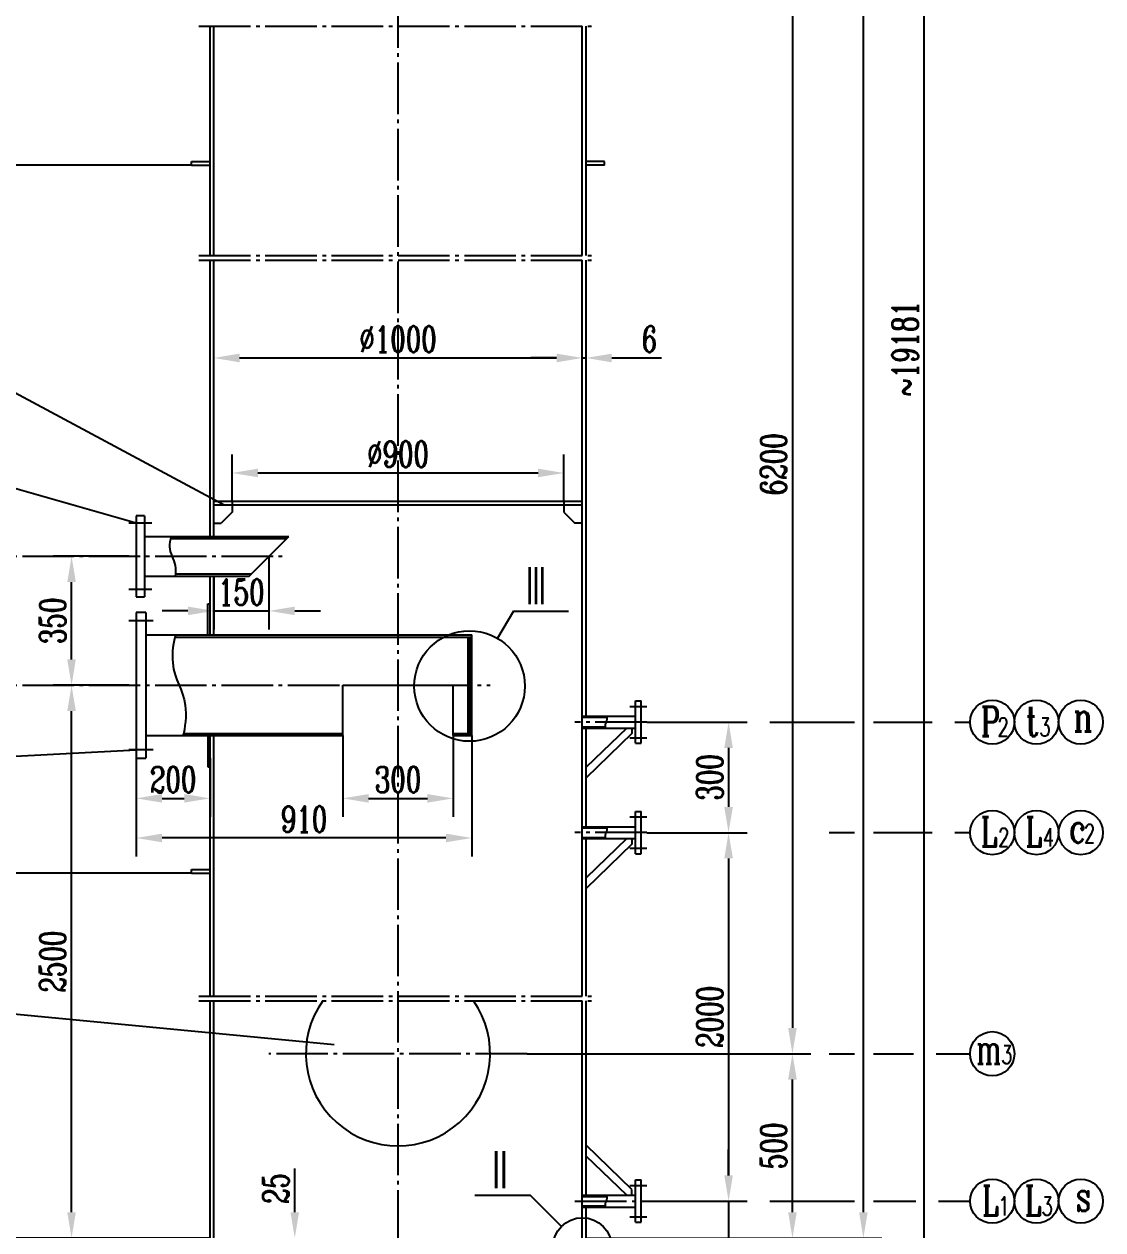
# Model space of a CAD drawing. Header units: millimetres. Extents: x 0 to 11880, y -160 to 16980.
# Drawn here: x 1776 to 4703, y 8463 to 11735 of the extents above; entities that cross this region are included whole.
import ezdxf

# ---------------------------------------------------------------- set-up
doc = ezdxf.new("R2010")
doc.units = ezdxf.units.MM
doc.header["$LTSCALE"] = 10
doc.header["$MEASUREMENT"] = 0
doc.linetypes.add('CENW', pattern=[18, 14, -1.5, 1, -1.5])
doc.layers.add('1', color=2, linetype='CENW')
doc.layers.add('2', color=2, linetype='Continuous')
doc.styles.add('HZ', font='txt', dxfattribs={"width": 0.75, "bigfont": 'HZ'})
doc.styles.add('xtj', font='complex.shx', dxfattribs={"width": 0.7, "height": 70, "bigfont": 'hz5.shx'})
doc.dimstyles.new('xtj', dxfattribs={"dimtxt": 70, "dimasz": 70, "dimexe": 50, "dimexo": 0, "dimgap": 16, "dimtad": 1, "dimdec": 3, "dimdsep": 46, "dimtxsty": 'xtj', "dimcen": 0, "dimadec": 3, "dimazin": 2, "dimtfac": 0.6, "dimtdec": 3, "dimtmove": 0, "dimatfit": 3, "dimfxl": 0, "dimtolj": 1, "dimarcsym": 0})

# ---------------------------------------------------------------- blocks, each defined once
blk = doc.blocks.new('*D7')
at = {"color": 0, "linetype": 'ByBlock'}
for p, q in [((-7588.9, 13427.8), (-6786.4, 13427.8)), ((-6836.4, 6497.8), (-6836.4, 13357.8)), ((-7588.9, 6427.8), (-6786.4, 6427.8))]:
    blk.add_line(p, q, dxfattribs=at)
for points in [[(-6848.1, 13357.8), (-6824.7, 13357.8), (-6836.4, 13427.8)], [(-6848.1, 6497.8), (-6824.7, 6497.8), (-6836.4, 6427.8)]]:
    blk.add_solid(points, dxfattribs=at)
at = {"layer": 'Defpoints', "color": 0, "linetype": 'ByBlock'}
for p in [(-7588.9, 13427.8), (-6836.4, 13427.8), (-7588.9, 6427.8)]:
    blk.add_point(p, dxfattribs=at)
at = {"color": 0, "linetype": 'ByBlock', "insert": (-6887.4, 9927.8), "char_height": 70, "attachment_point": 5, "rotation": 90, "style": 'xtj'}
blk.add_mtext('\\A1;13000', dxfattribs=at)
blk = doc.blocks.new('*D66')
at = {"color": 0, "linetype": 'ByBlock'}
for p, q in [((2988.2, 15926.1), (4267.5, 15926.1)), ((4217.5, 15856.1), (4217.5, 5851.3)), ((3404.7, 5781.3), (4267.5, 5781.3))]:
    blk.add_line(p, q, dxfattribs=at)
for points in [[(4205.9, 15856.1), (4229.2, 15856.1), (4217.5, 15926.1)], [(4205.9, 5851.3), (4229.2, 5851.3), (4217.5, 5781.3)]]:
    blk.add_solid(points, dxfattribs=at)
at = {"layer": 'Defpoints', "color": 0, "linetype": 'ByBlock'}
for p in [(2988.2, 15926.1), (3404.7, 5781.3), (4217.5, 5781.3)]:
    blk.add_point(p, dxfattribs=at)
at = {"color": 0, "linetype": 'ByBlock', "insert": (4166.5, 10853.7), "char_height": 70, "attachment_point": 5, "rotation": 90, "style": 'xtj'}
blk.add_mtext('\\A1;~19181', dxfattribs=at)
blk = doc.blocks.new('*D44')
at = {"color": 0, "linetype": 'ByBlock'}
for p, q in [((-8658.9, 7417.8), (-9384.1, 7417.8)), ((-9334.1, 7347.8), (-9334.1, 6497.8)), ((-8608.9, 6427.8), (-9384.1, 6427.8))]:
    blk.add_line(p, q, dxfattribs=at)
for points in [[(-9345.8, 7347.8), (-9322.4, 7347.8), (-9334.1, 7417.8)], [(-9345.8, 6497.8), (-9322.4, 6497.8), (-9334.1, 6427.8)]]:
    blk.add_solid(points, dxfattribs=at)
at = {"layer": 'Defpoints', "color": 0, "linetype": 'ByBlock'}
for p in [(-8658.9, 7417.8), (-9334.1, 6427.8), (-8608.9, 6427.8)]:
    blk.add_point(p, dxfattribs=at)
at = {"color": 0, "linetype": 'ByBlock', "insert": (-9385.1, 6922.8), "char_height": 70, "attachment_point": 5, "rotation": 90, "style": 'xtj'}
blk.add_mtext('\\A1;1000', dxfattribs=at)
blk = doc.blocks.new('*D43')
at = {"color": 0, "linetype": 'ByBlock'}
for p, q in [((-8658.9, 12417.8), (-9384.1, 12417.8)), ((-9334.1, 7487.8), (-9334.1, 12347.8)), ((-8658.9, 7417.8), (-9384.1, 7417.8))]:
    blk.add_line(p, q, dxfattribs=at)
for points in [[(-9345.8, 12347.8), (-9322.4, 12347.8), (-9334.1, 12417.8)], [(-9345.8, 7487.8), (-9322.4, 7487.8), (-9334.1, 7417.8)]]:
    blk.add_solid(points, dxfattribs=at)
at = {"layer": 'Defpoints', "color": 0, "linetype": 'ByBlock'}
for p in [(-9334.1, 12417.8), (-8658.9, 12417.8), (-8658.9, 7417.8)]:
    blk.add_point(p, dxfattribs=at)
at = {"color": 0, "linetype": 'ByBlock', "insert": (-9385.1, 9917.8), "char_height": 70, "attachment_point": 5, "rotation": 90, "style": 'xtj'}
blk.add_mtext('\\A1;3x3000=9000', dxfattribs=at)
blk = doc.blocks.new('*D46')
at = {"color": 0, "linetype": 'ByBlock'}
for p, q in [((-20899.2, 11130.7), (-20899.2, 10802.7)), ((-21809.2, 11069.7), (-21809.2, 10802.7)), ((-20969.2, 10852.7), (-21739.2, 10852.7))]:
    blk.add_line(p, q, dxfattribs=at)
for points in [[(-21739.2, 10864.4), (-21739.2, 10841), (-21809.2, 10852.7)], [(-20969.2, 10864.4), (-20969.2, 10841), (-20899.2, 10852.7)]]:
    blk.add_solid(points, dxfattribs=at)
at = {"layer": 'Defpoints', "color": 0, "linetype": 'ByBlock'}
for p in [(-20899.2, 11130.7), (-21809.2, 11069.7), (-21809.2, 10852.7)]:
    blk.add_point(p, dxfattribs=at)
at = {"color": 0, "linetype": 'ByBlock', "insert": (-21354.2, 10903.7), "char_height": 70, "attachment_point": 5, "style": 'xtj'}
blk.add_mtext('\\A1;910', dxfattribs=at)
blk = doc.blocks.new('*D42')
at = {"color": 0, "linetype": 'ByBlock'}
for p, q in [((-8658.9, 9339), (-9204.1, 9339)), ((-9154.1, 7487.8), (-9154.1, 9269)), ((-8658.9, 7417.8), (-9204.1, 7417.8))]:
    blk.add_line(p, q, dxfattribs=at)
for points in [[(-9165.8, 9269), (-9142.4, 9269), (-9154.1, 9339)], [(-9165.8, 7487.8), (-9142.4, 7487.8), (-9154.1, 7417.8)]]:
    blk.add_solid(points, dxfattribs=at)
at = {"layer": 'Defpoints', "color": 0, "linetype": 'ByBlock'}
for p in [(-9154.1, 9339), (-8658.9, 9339), (-8658.9, 7417.8)]:
    blk.add_point(p, dxfattribs=at)
at = {"color": 0, "linetype": 'ByBlock', "insert": (-9205.1, 8378.4), "char_height": 70, "attachment_point": 5, "rotation": 90, "style": 'xtj'}
blk.add_mtext('\\A1;3000', dxfattribs=at)
blk = doc.blocks.new('*D15')
at = {"color": 0, "linetype": 'ByBlock'}
for p, q in [((-7423.9, 7827.8), (-7152.1, 7827.8)), ((-7202.1, 7757.8), (-7202.1, 7597.8)), ((-7423.9, 7527.8), (-7152.1, 7527.8))]:
    blk.add_line(p, q, dxfattribs=at)
for points in [[(-7213.8, 7757.8), (-7190.4, 7757.8), (-7202.1, 7827.8)], [(-7213.8, 7597.8), (-7190.4, 7597.8), (-7202.1, 7527.8)]]:
    blk.add_solid(points, dxfattribs=at)
at = {"layer": 'Defpoints', "color": 0, "linetype": 'ByBlock'}
for p in [(-7423.9, 7827.8), (-7423.9, 7527.8), (-7202.1, 7527.8)]:
    blk.add_point(p, dxfattribs=at)
at = {"color": 0, "linetype": 'ByBlock', "insert": (-7253.1, 7677.8), "char_height": 70, "attachment_point": 5, "rotation": 90, "style": 'xtj'}
blk.add_mtext('\\A1;300', dxfattribs=at)
blk = doc.blocks.new('*D22')
at = {"color": 0, "linetype": 'ByBlock'}
for p, q in [((-8248.9, 7791.3), (-8248.9, 7570.9)), ((-7948.9, 7791.3), (-7948.9, 7570.9)), ((-8178.9, 7620.9), (-8018.9, 7620.9))]:
    blk.add_line(p, q, dxfattribs=at)
for points in [[(-8178.9, 7632.6), (-8178.9, 7609.3), (-8248.9, 7620.9)], [(-8018.9, 7632.6), (-8018.9, 7609.3), (-7948.9, 7620.9)]]:
    blk.add_solid(points, dxfattribs=at)
at = {"layer": 'Defpoints', "color": 0, "linetype": 'ByBlock'}
for p in [(-8248.9, 7791.3), (-7948.9, 7791.3), (-7948.9, 7620.9)]:
    blk.add_point(p, dxfattribs=at)
at = {"color": 0, "linetype": 'ByBlock', "insert": (-8098.9, 7671.9), "char_height": 70, "attachment_point": 5, "style": 'xtj'}
blk.add_mtext('\\A1;300', dxfattribs=at)
blk = doc.blocks.new('*D5')
at = {"color": 0, "linetype": 'ByBlock'}
for p, q in [((-7748.9, 10127.8), (-6978.8, 10127.8)), ((-7028.8, 10057.8), (-7028.8, 6997.8)), ((-7748.9, 6927.8), (-6978.8, 6927.8))]:
    blk.add_line(p, q, dxfattribs=at)
for points in [[(-7040.5, 10057.8), (-7017.2, 10057.8), (-7028.8, 10127.8)], [(-7040.5, 6997.8), (-7017.2, 6997.8), (-7028.8, 6927.8)]]:
    blk.add_solid(points, dxfattribs=at)
at = {"layer": 'Defpoints', "color": 0, "linetype": 'ByBlock'}
for p in [(-7748.9, 10127.8), (-7748.9, 6927.8), (-7028.8, 6927.8)]:
    blk.add_point(p, dxfattribs=at)
at = {"color": 0, "linetype": 'ByBlock', "insert": (-7079.8, 8527.8), "char_height": 70, "attachment_point": 5, "rotation": 90, "style": 'xtj'}
blk.add_mtext('\\A1;6200', dxfattribs=at)
blk = doc.blocks.new('*D25')
at = {"color": 0, "linetype": 'ByBlock'}
for p, q in [((1290, 8965.4), (1290, 8806)), ((1490, 8965.4), (1490, 8806)), ((1360, 8856), (1420, 8856))]:
    blk.add_line(p, q, dxfattribs=at)
for points in [[(1360, 8867.7), (1360, 8844.4), (1290, 8856)], [(1420, 8867.7), (1420, 8844.4), (1490, 8856)]]:
    blk.add_solid(points, dxfattribs=at)
at = {"layer": 'Defpoints', "color": 0, "linetype": 'ByBlock'}
for p in [(1290, 8965.4), (1490, 8965.4), (1490, 8856)]:
    blk.add_point(p, dxfattribs=at)
at = {"color": 0, "linetype": 'ByBlock', "insert": (1390, 8907), "char_height": 70, "attachment_point": 5, "style": 'xtj'}
blk.add_mtext('\\A1;200', dxfattribs=at)
blk = doc.blocks.new('*D4')
at = {"color": 0, "linetype": 'ByBlock'}
for p, q in [((-8828.9, 7927.8), (-9034.5, 7927.8)), ((-8984.5, 6497.8), (-8984.5, 7857.8)), ((-8608.9, 6427.8), (-9034.5, 6427.8))]:
    blk.add_line(p, q, dxfattribs=at)
for points in [[(-8996.2, 7857.8), (-8972.9, 7857.8), (-8984.5, 7927.8)], [(-8996.2, 6497.8), (-8972.9, 6497.8), (-8984.5, 6427.8)]]:
    blk.add_solid(points, dxfattribs=at)
at = {"layer": 'Defpoints', "color": 0, "linetype": 'ByBlock'}
for p in [(-8984.5, 7927.8), (-8828.9, 7927.8), (-8608.9, 6427.8)]:
    blk.add_point(p, dxfattribs=at)
at = {"color": 0, "linetype": 'ByBlock', "insert": (-9035.5, 7177.8), "char_height": 70, "attachment_point": 5, "rotation": 90, "style": 'xtj'}
blk.add_mtext('\\A1;2500', dxfattribs=at)
blk = doc.blocks.new('*D3')
at = {"color": 0, "linetype": 'ByBlock'}
for p, q in [((-7202.1, 6597.8), (-7202.1, 6667.8)), ((-7423.9, 6527.8), (-7152.1, 6527.8)), ((-7202.1, 6527.8), (-7202.1, 6427.8)), ((-7588.9, 6427.8), (-7152.1, 6427.8)), ((-7202.1, 6357.8), (-7202.1, 6141.5))]:
    blk.add_line(p, q, dxfattribs=at)
for points in [[(-7213.8, 6597.8), (-7190.4, 6597.8), (-7202.1, 6527.8)], [(-7213.8, 6357.8), (-7190.4, 6357.8), (-7202.1, 6427.8)]]:
    blk.add_solid(points, dxfattribs=at)
at = {"layer": 'Defpoints', "color": 0, "linetype": 'ByBlock'}
for p in [(-7423.9, 6527.8), (-7588.9, 6427.8), (-7202.1, 6427.8)]:
    blk.add_point(p, dxfattribs=at)
at = {"color": 0, "linetype": 'ByBlock', "insert": (-7253.1, 6214.7), "char_height": 70, "attachment_point": 5, "rotation": 90, "style": 'xtj'}
blk.add_mtext('\\A1;100', dxfattribs=at)
blk = doc.blocks.new('*D2')
at = {"color": 0, "linetype": 'ByBlock'}
for p, q in [((-7423.9, 7527.8), (-7152.1, 7527.8)), ((-7202.1, 7457.8), (-7202.1, 6597.8)), ((-7423.9, 6527.8), (-7152.1, 6527.8))]:
    blk.add_line(p, q, dxfattribs=at)
for points in [[(-7213.8, 7457.8), (-7190.4, 7457.8), (-7202.1, 7527.8)], [(-7213.8, 6597.8), (-7190.4, 6597.8), (-7202.1, 6527.8)]]:
    blk.add_solid(points, dxfattribs=at)
at = {"layer": 'Defpoints', "color": 0, "linetype": 'ByBlock'}
for p in [(-7423.9, 7527.8), (-7423.9, 6527.8), (-7202.1, 6527.8)]:
    blk.add_point(p, dxfattribs=at)
at = {"color": 0, "linetype": 'ByBlock', "insert": (-7253.1, 7027.8), "char_height": 70, "attachment_point": 5, "rotation": 90, "style": 'xtj'}
blk.add_mtext('\\A1;2000', dxfattribs=at)
blk = doc.blocks.new('*D23')
at = {"color": 0, "linetype": 'ByBlock'}
for p, q in [((-7748.9, 6927.8), (-6978.8, 6927.8)), ((-7028.8, 6497.8), (-7028.8, 6857.8)), ((-7588.9, 6427.8), (-6978.8, 6427.8))]:
    blk.add_line(p, q, dxfattribs=at)
for points in [[(-7040.5, 6857.8), (-7017.2, 6857.8), (-7028.8, 6927.8)], [(-7040.5, 6497.8), (-7017.2, 6497.8), (-7028.8, 6427.8)]]:
    blk.add_solid(points, dxfattribs=at)
at = {"layer": 'Defpoints', "color": 0, "linetype": 'ByBlock'}
for p in [(-7748.9, 6927.8), (-7028.8, 6927.8), (-7588.9, 6427.8)]:
    blk.add_point(p, dxfattribs=at)
at = {"color": 0, "linetype": 'ByBlock', "insert": (-7079.8, 6677.8), "char_height": 70, "attachment_point": 5, "rotation": 90, "style": 'xtj'}
blk.add_mtext('\\A1;500', dxfattribs=at)
blk = doc.blocks.new('*D16')
at = {"color": 0, "linetype": 'ByBlock'}
for p, q in [((1500, 9911.2), (1500, 9961.2)), ((2500, 9911.2), (2500, 9961.2)), ((1570, 9911.2), (2430, 9911.2))]:
    blk.add_line(p, q, dxfattribs=at)
for points in [[(1570, 9922.9), (1570, 9899.5), (1500, 9911.2)], [(2430, 9922.9), (2430, 9899.5), (2500, 9911.2)]]:
    blk.add_solid(points, dxfattribs=at)
at = {"layer": 'Defpoints', "color": 0, "linetype": 'ByBlock'}
for p in [(1500, 9911.2), (2500, 9911.2), (2500, 9911.2)]:
    blk.add_point(p, dxfattribs=at)
at = {"color": 0, "linetype": 'ByBlock', "insert": (2000, 9962.2), "char_height": 70, "attachment_point": 5, "style": 'xtj'}
blk.add_mtext('\\A1;∅1000', dxfattribs=at)
blk = doc.blocks.new('*D21')
at = {"color": 0, "linetype": 'ByBlock'}
for p, q in [((1550, 9662.9), (1550, 9789)), ((2450, 9662.9), (2450, 9789)), ((1620, 9739), (2380, 9739))]:
    blk.add_line(p, q, dxfattribs=at)
for points in [[(1620, 9750.7), (1620, 9727.4), (1550, 9739)], [(2380, 9750.7), (2380, 9727.4), (2450, 9739)]]:
    blk.add_solid(points, dxfattribs=at)
at = {"layer": 'Defpoints', "color": 0, "linetype": 'ByBlock'}
for p in [(2450, 9739), (1550, 9662.9), (2450, 9662.9)]:
    blk.add_point(p, dxfattribs=at)
at = {"color": 0, "linetype": 'ByBlock', "insert": (2000, 9790), "char_height": 70, "attachment_point": 5, "style": 'xtj'}
blk.add_mtext('\\A1;∅900', dxfattribs=at)
blk = doc.blocks.new('*D28')
at = {"color": 2, "linetype": 'ByBlock'}
for p, q in [((-8828.9, 8277.8), (-9034.5, 8277.8)), ((-8984.5, 7997.8), (-8984.5, 8207.8)), ((-8828.9, 7927.8), (-9034.5, 7927.8))]:
    blk.add_line(p, q, dxfattribs=at)
for points in [[(-8996.2, 8207.8), (-8972.9, 8207.8), (-8984.5, 8277.8)], [(-8996.2, 7997.8), (-8972.9, 7997.8), (-8984.5, 7927.8)]]:
    blk.add_solid(points, dxfattribs=at)
at = {"layer": 'Defpoints', "color": 0, "linetype": 'ByBlock'}
for p in [(-8984.5, 8277.8), (-8828.9, 8277.8), (-8828.9, 7927.8)]:
    blk.add_point(p, dxfattribs=at)
at = {"color": 2, "linetype": 'ByBlock', "insert": (-9035.5, 8102.8), "char_height": 70, "attachment_point": 5, "rotation": 90, "style": 'xtj'}
blk.add_mtext('\\A1;350', dxfattribs=at)
blk = doc.blocks.new('*D35')
at = {"color": 0, "linetype": 'ByBlock'}
for p, q in [((1650, 9512.9), (1650, 9314.7)), ((1500, 9458.9), (1500, 9314.7)), ((1430, 9364.7), (1360, 9364.7)), ((1500, 9364.7), (1650, 9364.7)), ((1720, 9364.7), (1790, 9364.7))]:
    blk.add_line(p, q, dxfattribs=at)
for points in [[(1430, 9376.4), (1430, 9353.1), (1500, 9364.7)], [(1720, 9376.4), (1720, 9353.1), (1650, 9364.7)]]:
    blk.add_solid(points, dxfattribs=at)
at = {"layer": 'Defpoints', "color": 0, "linetype": 'ByBlock'}
for p in [(1650, 9512.9), (1500, 9458.9), (1650, 9364.7)]:
    blk.add_point(p, dxfattribs=at)
at = {"color": 0, "linetype": 'ByBlock', "insert": (1575, 9415.7), "char_height": 70, "attachment_point": 5, "style": 'xtj'}
blk.add_mtext('\\A1;150', dxfattribs=at)
blk = doc.blocks.new('*D17')
at = {"color": 0, "linetype": 'ByBlock'}
for p, q in [((2500, 9911.2), (2500, 9961.2)), ((2510, 9911.2), (2510, 9961.2)), ((2430, 9911.2), (2360, 9911.2)), ((2500, 9911.2), (2510, 9911.2)), ((2580, 9911.2), (2714.7, 9911.2))]:
    blk.add_line(p, q, dxfattribs=at)
for points in [[(2430, 9922.9), (2430, 9899.5), (2500, 9911.2)], [(2580, 9922.9), (2580, 9899.5), (2510, 9911.2)]]:
    blk.add_solid(points, dxfattribs=at)
at = {"layer": 'Defpoints', "color": 0, "linetype": 'ByBlock'}
for p in [(2500, 9911.2), (2510, 9911.2), (2510, 9911.2)]:
    blk.add_point(p, dxfattribs=at)
at = {"color": 0, "linetype": 'ByBlock', "insert": (2682.3, 9962.2), "char_height": 70, "attachment_point": 5, "style": 'xtj'}
blk.add_mtext('\\A1;6', dxfattribs=at)

msp = doc.modelspace()

# ---------------------------------------------------------------- linework, layer by layer
for p, q in [((2280.66053, 11107.13295), (2280.66053, 11729.38077)), ((2290.66053, 11107.13295), (2290.66053, 11729.38077)), ((3290.66053, 11107.13295), (3290.66053, 11729.38077)), ((3300.66053, 11107.13295), (3300.66053, 11729.38077)), ((2230.66053, 11352.24206), (2230.66053, 11362.24206)), ((2230.66053, 11362.24206), (2280.66053, 11362.24206)), ((3350.66053, 11362.24206), (3300.66053, 11362.24206)), ((3350.66053, 11352.24206), (3350.66053, 11362.24206)), ((2230.66053, 11352.24206), (2280.66053, 11352.24206)), ((3350.66053, 11352.24206), (3300.66053, 11352.24206)), ((2280.66053, 10345.13295), (2280.66053, 11095.13295)), ((2290.66053, 10345.13295), (2290.66053, 11095.13295)), ((3290.66053, 9097.13295), (3290.66053, 11095.13295)), ((3300.66053, 9857.13295), (3300.66053, 11095.13295)), ((2290.66053, 10441.13295), (3290.66053, 10441.13295)), ((2340.66053, 10441.13295), (2340.66053, 10411.13295)), ((3240.66053, 10441.13295), (3240.66053, 10411.13295)), ((2290.66053, 10431.13295), (3290.66053, 10431.13295)), ((2340.66053, 10411.13295), (2310.66053, 10381.13295)), ((3240.66053, 10411.13295), (3270.66053, 10381.13295)), ((2080.66053, 10401.13295), (2080.66053, 10181.13295)), ((2102.66053, 10401.13295), (2080.66053, 10401.13295)), ((2102.66053, 10401.13295), (2102.66053, 10181.13295)), ((2290.66053, 10381.13295), (2310.66053, 10381.13295)), ((3290.66053, 10381.13295), (3270.66053, 10381.13295)), ((2102.66053, 10345.13295), (2494.66053, 10345.13295)), ((2386.66053, 10237.13295), (2494.66053, 10345.13295)), ((2173.5297, 10339.13295), (2488.66053, 10339.13295)), ((2186.69464, 10243.13295), (2392.66053, 10243.13295)), ((2102.66053, 10237.13295), (2386.66053, 10237.13295)), ((2280.66053, 10077.63295), (2280.66053, 10237.13295)), ((2290.66053, 10077.63295), (2290.66053, 10237.13295)), ((2080.66053, 10181.13295), (2102.66053, 10181.13295)), ((2274.66053, 10077.63295), (2274.66053, 10162.48154)), ((2274.66053, 10162.48154), (2280.66053, 10162.48154)), ((2106.66053, 10138.63295), (2080.66053, 10138.63295)), ((2080.66053, 10138.63295), (2080.66053, 9743.63295)), ((2106.66053, 10138.63295), (2106.66053, 9743.63295)), ((2106.66053, 10077.63295), (2990.66053, 10077.63295)), ((2185.24177, 10071.63295), (2990.66053, 10071.63295)), ((2980.66053, 9810.63295), (2980.66053, 10071.63295)), ((2985.66053, 9810.63295), (2985.66053, 10071.63295)), ((2990.66053, 9804.63295), (2990.66053, 10077.63295)), ((2640.66053, 9941.13295), (2940.66053, 9941.13295)), ((2640.66053, 9804.63295), (2640.66053, 9941.13295)), ((2940.66053, 9804.63295), (2940.66053, 9941.13295)), ((3434.66053, 9898.63295), (3450.66053, 9898.63295)), ((3434.66053, 9783.63295), (3434.66053, 9898.63295)), ((3450.66053, 9783.63295), (3450.66053, 9898.63295)), ((3290.66053, 9857.13295), (3434.66053, 9857.13295)), ((3290.66053, 9854.13295), (3356.28652, 9854.13295)), ((3290.66053, 9828.13295), (3352.66198, 9828.13295)), ((3290.66053, 9825.13295), (3434.66053, 9825.13295)), ((3300.66053, 9557.13295), (3300.66053, 9825.13295)), ((3411.2942, 9825.13295), (3300.66053, 9718.65029)), ((3425.42832, 9825.13295), (3425.42832, 9809.77475)), ((2106.66053, 9804.63295), (2640.66053, 9804.63295)), ((2208.957, 9810.63295), (2640.66053, 9810.63295)), ((2274.66053, 9804.63295), (2274.66053, 9719.78437)), ((2280.66053, 9097.13295), (2280.66053, 9804.63295)), ((2290.66053, 9097.13295), (2290.66053, 9804.63295)), ((2940.66053, 9810.63295), (2990.66053, 9810.63295)), ((2940.66053, 9804.63295), (2990.66053, 9804.63295)), ((3425.42832, 9809.77475), (3300.66053, 9689.68827)), ((3434.66053, 9783.63295), (3450.66053, 9783.63295)), ((2080.66053, 9743.63295), (2106.66053, 9743.63295)), ((2274.66053, 9719.78437), (2280.66053, 9719.78437)), ((3434.66053, 9483.63295), (3434.66053, 9598.63295)), ((3434.66053, 9598.63295), (3450.66053, 9598.63295)), ((3450.66053, 9483.63295), (3450.66053, 9598.63295)), ((3290.66053, 9557.13295), (3434.66053, 9557.13295)), ((3290.66053, 9554.13295), (3356.28652, 9554.13295)), ((3290.66053, 9528.13295), (3352.66198, 9528.13295)), ((3290.66053, 9525.13295), (3434.66053, 9525.13295)), ((3300.66053, 9097.13295), (3300.66053, 9525.13295)), ((3411.2942, 9525.13295), (3300.66053, 9418.65029)), ((3425.42832, 9525.13295), (3425.42832, 9509.77475)), ((3425.42832, 9509.77475), (3300.66053, 9389.68827)), ((3434.66053, 9483.63295), (3450.66053, 9483.63295)), ((2230.66053, 9431.13295), (2230.66053, 9441.13295)), ((2230.66053, 9441.13295), (2280.66053, 9441.13295)), ((2230.66053, 9431.13295), (2280.66053, 9431.13295)), ((2280.66053, 8175.63295), (2280.66053, 9085.13295)), ((2290.66053, 8416.13295), (2290.66053, 9085.13295)), ((3290.66053, 8416.13295), (3290.66053, 9085.13295)), ((3300.66053, 8557.13295), (3300.66053, 9085.13295)), ((3425.42832, 8572.49115), (3300.66053, 8692.57763)), ((3411.2942, 8557.13295), (3300.66053, 8663.61562)), ((3434.66053, 8598.63295), (3450.66053, 8598.63295)), ((3434.66053, 8483.63295), (3434.66053, 8598.63295)), ((3450.66053, 8483.63295), (3450.66053, 8598.63295)), ((3290.66053, 8557.13295), (3434.66053, 8557.13295)), ((3290.66053, 8554.13295), (3356.28652, 8554.13295)), ((3425.42832, 8557.13295), (3425.42832, 8572.49115)), ((3290.66053, 8528.13295), (3352.66198, 8528.13295)), ((3290.66053, 8525.13295), (3434.66053, 8525.13295)), ((3300.66053, 8175.63295), (3300.66053, 8525.13295)), ((3434.66053, 8483.63295), (3450.66053, 8483.63295))]:
    msp.add_line(p, q)
at = {"color": 0, "linetype": 'ByBlock'}
msp.add_line((2510.59032, 8511.13295), (2510.59032, 8629.57907), dxfattribs=at)
msp.add_arc((2790.66053, 8941.13295), 250, 144.83030708, 35.16969292)
msp.add_solid([(2498.92365, 8511.13295), (2522.25698, 8511.13295), (2510.59032, 8441.13295)], dxfattribs=at)
at = {"layer": '1'}
for p, q in [((2790.66053, 5731.29139), (2790.66053, 16026.13295)), ((2250.66053, 11729.38077), (3330.66053, 11729.38077)), ((2250.66053, 11107.13295), (3330.66053, 11107.13295)), ((2250.66053, 11095.13295), (3330.66053, 11095.13295)), ((2122.66053, 10381.13295), (2060.66053, 10381.13295)), ((1411.53315, 10291.13295), (2490.66053, 10291.13295)), ((2122.66053, 10201.13295), (2060.66053, 10201.13295)), ((2126.66053, 10116.13295), (2060.66053, 10116.13295)), ((1411.53315, 9941.13295), (3040.66053, 9941.13295)), ((3419.66053, 9883.63295), (3465.66053, 9883.63295)), ((3465.66053, 9841.13295), (3270.66053, 9841.13295)), ((3419.66053, 9798.63295), (3465.66053, 9798.63295)), ((2126.66053, 9766.13295), (2060.66053, 9766.13295)), ((3419.66053, 9583.63295), (3465.66053, 9583.63295)), ((3465.66053, 9541.13295), (3270.66053, 9541.13295)), ((3419.66053, 9498.63295), (3465.66053, 9498.63295)), ((2250.66053, 9097.13295), (3330.66053, 9097.13295)), ((2250.66053, 9085.13295), (3330.66053, 9085.13295)), ((3140.66053, 8941.13295), (2440.66053, 8941.13295)), ((3419.66053, 8583.63295), (3465.66053, 8583.63295)), ((3270.66053, 8541.13295), (3465.66053, 8541.13295)), ((3419.66053, 8498.63295), (3465.66053, 8498.63295))]:
    msp.add_line(p, q, dxfattribs=at)
at = {"layer": '2'}
for p, q in [((1209.9785, 11025.17648), (2319.00653, 10431.13295)), ((2080.66053, 10381.13295), (1209.9785, 10629.3319)), ((3103.61609, 10142.57253), (3060.32748, 10068.50716)), ((3103.61609, 10142.57253), (3253.61609, 10142.57253)), ((3799.71349, 9841.13295), (4029.02701, 9841.13295)), ((4080.37495, 9841.13295), (4240.00217, 9841.13295)), ((4301.19681, 9841.13295), (4342.85039, 9841.13295)), ((1209.9785, 9720.95593), (2080.66053, 9766.13295)), ((3960.2224, 9541.13295), (4029.02701, 9541.13295)), ((4080.37495, 9541.13295), (4240.00217, 9541.13295)), ((4301.19681, 9541.13295), (4342.85039, 9541.13295)), ((1209.9785, 9101.40614), (2617.17578, 8965.98182)), ((3960.2224, 8941.13295), (4029.02701, 8941.13295)), ((4080.37495, 8941.13295), (4189.32256, 8941.13295)), ((4250.51721, 8941.13295), (4342.85039, 8941.13295)), ((2999.23918, 8557.55431), (3149.23918, 8557.55431)), ((3234.09199, 8472.70149), (3149.23918, 8557.55431)), ((3799.71349, 8541.13295), (4029.02701, 8541.13295)), ((4080.37495, 8541.13295), (4195.65762, 8541.13295)), ((4256.85226, 8541.13295), (4342.85039, 8541.13295))]:
    msp.add_line(p, q, dxfattribs=at)
for centre, radius in [((2984.63751, 9939.00415), 150), ((4402.85039, 9841.13295), 60), ((4522.85039, 9841.13295), 60), ((4642.85039, 9841.13295), 60), ((4402.85039, 9541.13295), 60), ((4522.85039, 9541.13295), 60), ((4642.85039, 9541.13295), 60), ((4402.85039, 8941.13295), 60), ((4402.85039, 8541.13295), 60), ((4522.85039, 8541.13295), 60), ((4642.85039, 8541.13295), 60), ((3290.66053, 8416.13295), 80)]:
    msp.add_circle(centre, radius, dxfattribs=at)
for points, knots in [([(2175.39444, 10345.13295), (2172.19242, 10335.471), (2165.5957, 10308.80179), (2188.63623, 10274.27117), (2187.28953, 10247.02887), (2186.04592, 10237.13295)], [10.853458387, 10.853458387, 10.853458387, 10.853458387, 40.3473269106, 92.6437260297, 122.1134987382, 122.1134987382, 122.1134987382, 122.1134987382]), ([(2187.51423, 10077.63295), (2180.51457, 10062.29157), (2170.76612, 9965.82338), (2222.70382, 9917.07315), (2213.33691, 9822.97695), (2207.20167, 9804.63295)], [13.2394648167, 13.2394648167, 13.2394648167, 13.2394648167, 60.559240038, 147.552705304, 202.6764983794, 202.6764983794, 202.6764983794, 202.6764983794]), ([(3355.00554, 9857.13295), (3356.43088, 9854.13482), (3359.26715, 9846.37533), (3351.3028, 9835.92994), (3352.51425, 9828.09351), (3353.37359, 9825.13295)], [3.2650779965, 3.2650779965, 3.2650779965, 3.2650779965, 12.6914811538, 27.7021354027, 36.7202418252, 36.7202418252, 36.7202418252, 36.7202418252]), ([(3355.00554, 9557.13295), (3356.43088, 9554.13482), (3359.26715, 9546.37533), (3351.3028, 9535.92994), (3352.51425, 9528.09351), (3353.37359, 9525.13295)], [3.2650779965, 3.2650779965, 3.2650779965, 3.2650779965, 12.6914811538, 27.7021354027, 36.7202418252, 36.7202418252, 36.7202418252, 36.7202418252]), ([(3355.00554, 8557.13295), (3356.43088, 8554.13482), (3359.26715, 8546.37533), (3351.3028, 8535.92994), (3352.51425, 8528.09351), (3353.37359, 8525.13295)], [3.2650779965, 3.2650779965, 3.2650779965, 3.2650779965, 12.6914811538, 27.7021354027, 36.7202418252, 36.7202418252, 36.7202418252, 36.7202418252])]:
    msp.add_open_spline(points, degree=3, knots=knots, dxfattribs=at)

# ---------------------------------------------------------------- texts
at = {"color": 0, "linetype": 'ByBlock', "insert": (2459.59032, 8575.41009), "char_height": 70, "attachment_point": 5, "rotation": 90, "style": 'xtj'}
msp.add_mtext('25', dxfattribs=at)
at = {"layer": '2'}
for s, height, style, width, p in [('III', 100, 'HZ', 0.5, (3138.44337, 10161.51725)), ('P', 80, 'xtj', 0.7, (4371.80058, 9802.57282)), ('t', 80, 'xtj', 0.7, (4493.49947, 9802.57282)), ('2', 50, 'xtj', 0.7, (4417.42686, 9802.57282)), ('3', 50, 'xtj', 0.7, (4530.63131, 9802.57282)), ('n', 80, 'xtj', 0.7, (4622.84319, 9815.30622)), ('L', 80, 'xtj', 0.7, (4371.20949, 9503.45389)), ('L', 80, 'xtj', 0.7, (4492.45939, 9503.45389)), ('c', 80, 'xtj', 0.7, (4611.20949, 9513.86341)), ('2', 50, 'xtj', 0.7, (4651.73927, 9513.86341)), ('2', 50, 'xtj', 0.7, (4418.8222, 9503.45389)), ('4', 50, 'xtj', 0.7, (4540.0721, 9503.45389)), ('m', 80, 'xtj', 0.6, (4359.27955, 8913.75654)), ('3', 50, 'xtj', 0.7, (4427.17712, 8913.75654)), ('II', 100, 'HZ', 0.6, (3046.86228, 8576.49903)), ('L', 80, 'xtj', 0.7, (4374.86612, 8502.54077)), ('L', 80, 'xtj', 0.7, (4490.99584, 8502.54077)), ('1', 50, 'xtj', 0.7, (4419.26635, 8502.54077)), ('3', 50, 'xtj', 0.7, (4536.68616, 8502.54077)), ('s', 80, 'xtj', 0.7, (4629.70262, 8514.78909))]:
    msp.add_text(s, height=height, dxfattribs=dict(at, style=style, width=width)).set_placement(p)

# ---------------------------------------------------------------- dimensions: what is measured, and where the dimension line sits
dim = msp.add_linear_dim(base=(4217.52447, 5781.29139), p1=(2988.16053, 15926.13295), p2=(3404.66053, 5781.29139), angle=90, text='~19181', dimstyle='xtj', dxfattribs=at)
dim.commit()
dim.dimension.update_dxf_attribs({"geometry": '*D66', "text_midpoint": (4217.52447, 10853.71217), "dimtype": 160})
for base, p1, p2, text, picture, middle in [((4053.12963, 15441.13295), (3300.66053, 8441.13295), (3300.66053, 15441.13295), '13000', '*D7', (4002.12963, 11941.13295)), ((1555.43316, 14431.13295), (2230.66053, 9431.13295), (2230.66053, 14431.13295), '3x3000=9000', '*D43', (1504.43316, 11931.13295)), ((3860.6861, 8941.13295), (3140.66053, 12141.13295), (3140.66053, 8941.13295), '6200', '*D5', (3809.6861, 10541.13295)), ((1735.43316, 11352.24206), (2230.66053, 9431.13295), (2230.66053, 11352.24206), '3000', '*D42', (1684.43316, 10391.6875)), ((1905.00799, 9941.13295), (2280.66053, 8441.13295), (2060.66053, 9941.13295), '2500', '*D4', (1854.00799, 9191.13295)), ((1555.43316, 8441.13295), (2230.66053, 9431.13295), (2280.66053, 8441.13295), '1000', '*D44', (1504.43316, 8936.13295))]:
    dim = msp.add_linear_dim(base=base, p1=p1, p2=p2, angle=90, text=text, dimstyle='xtj', dxfattribs=at)
    dim.commit()
    dim.dimension.update_dxf_attribs({"geometry": picture, "text_midpoint": middle, "insert": (10889.53116, 2013.2837)})
for base, p1, p2, picture, middle, set_off in [((3290.66053, 10829.36424), (2290.66053, 10829.36424), (3290.66053, 10829.36424), '*D16', (2790.66053, 10880.36424), (790.66053, 918.15333)), ((3240.66053, 10517.22434), (2340.66053, 10441.13295), (3240.66053, 10441.13295), '*D21', (2790.66053, 10568.22434), (790.66053, 778.18321))]:
    dim = msp.add_linear_dim(base=base, p1=p1, p2=p2, dimstyle='xtj', override={"dimpost": '%%c<>'}, dxfattribs=at)
    dim.commit()
    dim.dimension.update_dxf_attribs({"geometry": picture, "text_midpoint": middle, "insert": set_off})
for base, p1, p2, text, picture, middle, set_off in [((3300.66053, 10829.36424), (3290.66053, 10829.36424), (3300.66053, 10829.36424), '6', '*D17', (3472.99387, 10880.36424), (790.66053, 918.15333)), ((2080.66053, 9526.678), (2990.66053, 9804.63295), (2080.66053, 9743.63295), '910', '*D46', (2535.66053, 9577.678), (23889.81176, -1326.02551))]:
    dim = msp.add_linear_dim(base=base, p1=p1, p2=p2, text=text, dimstyle='xtj', dxfattribs=at)
    dim.commit()
    dim.dimension.update_dxf_attribs({"geometry": picture, "text_midpoint": middle, "insert": set_off})
dim = msp.add_linear_dim(base=(1905.00799, 10291.13295), p1=(2060.66053, 9941.13295), p2=(2060.66053, 10291.13295), angle=90, dimstyle='xtj', override={"dimdec": 0, "dimzin": 12, "dimclrd": 2, "dimclre": 2, "dimclrt": 2, "dimazin": 3, "dimtdec": 0, "dimtofl": 0, "dimtmove": 2, "dimtzin": 1}, dxfattribs=at)
dim.commit()
dim.dimension.update_dxf_attribs({"geometry": '*D28', "text_midpoint": (1854.00799, 10116.13295), "insert": (10889.53116, 2013.2837)})
for base, p1, p2, picture, middle, set_off in [((2440.66053, 10142.90473), (2290.66053, 10237.13295), (2440.66053, 10291.13295), '*D35', (2365.66053, 10193.90473), (790.66053, 778.18321)), ((2940.66053, 9634.20977), (2640.66053, 9804.63295), (2940.66053, 9804.63295), '*D22', (2790.66053, 9685.20977), (10889.53116, 2013.2837)), ((2280.66053, 9634.20977), (2080.66053, 9743.63295), (2280.66053, 9743.63295), '*D25', (2180.66053, 9685.20977), (790.66053, 778.18321))]:
    dim = msp.add_linear_dim(base=base, p1=p1, p2=p2, dimstyle='xtj', dxfattribs=at)
    dim.commit()
    dim.dimension.update_dxf_attribs({"geometry": picture, "text_midpoint": middle, "insert": set_off})
for base, p1, p2, picture, middle in [((3687.43301, 9541.13295), (3465.66053, 9841.13295), (3465.66053, 9541.13295), '*D15', (3636.43301, 9691.13295)), ((3860.6861, 8941.13295), (3300.66053, 8441.13295), (3140.66053, 8941.13295), '*D23', (3809.6861, 8691.13295))]:
    dim = msp.add_linear_dim(base=base, p1=p1, p2=p2, angle=90, dimstyle='xtj', dxfattribs=at)
    dim.commit()
    dim.dimension.update_dxf_attribs({"geometry": picture, "text_midpoint": middle, "insert": (10889.53116, 2013.2837)})
dim = msp.add_linear_dim(base=(3687.43301, 8541.13295), p1=(3465.66053, 9541.13295), p2=(3465.66053, 8541.13295), angle=90, text='2000', dimstyle='xtj', override={"dimpost": '<>'}, dxfattribs=at)
dim.commit()
dim.dimension.update_dxf_attribs({"geometry": '*D2', "text_midpoint": (3636.43301, 9041.13295), "insert": (10889.53116, 2013.2837)})
dim = msp.add_linear_dim(base=(3687.43301, 8441.13295), p1=(3465.66053, 8541.13295), p2=(3300.66053, 8441.13295), angle=90, dimstyle='xtj', dxfattribs=at)
dim.commit()
dim.dimension.update_dxf_attribs({"geometry": '*D3', "text_midpoint": (3687.43301, 8227.96628), "dimtype": 128, "insert": (10889.53116, 2013.2837)})

doc.saveas('drawing.dxf')
